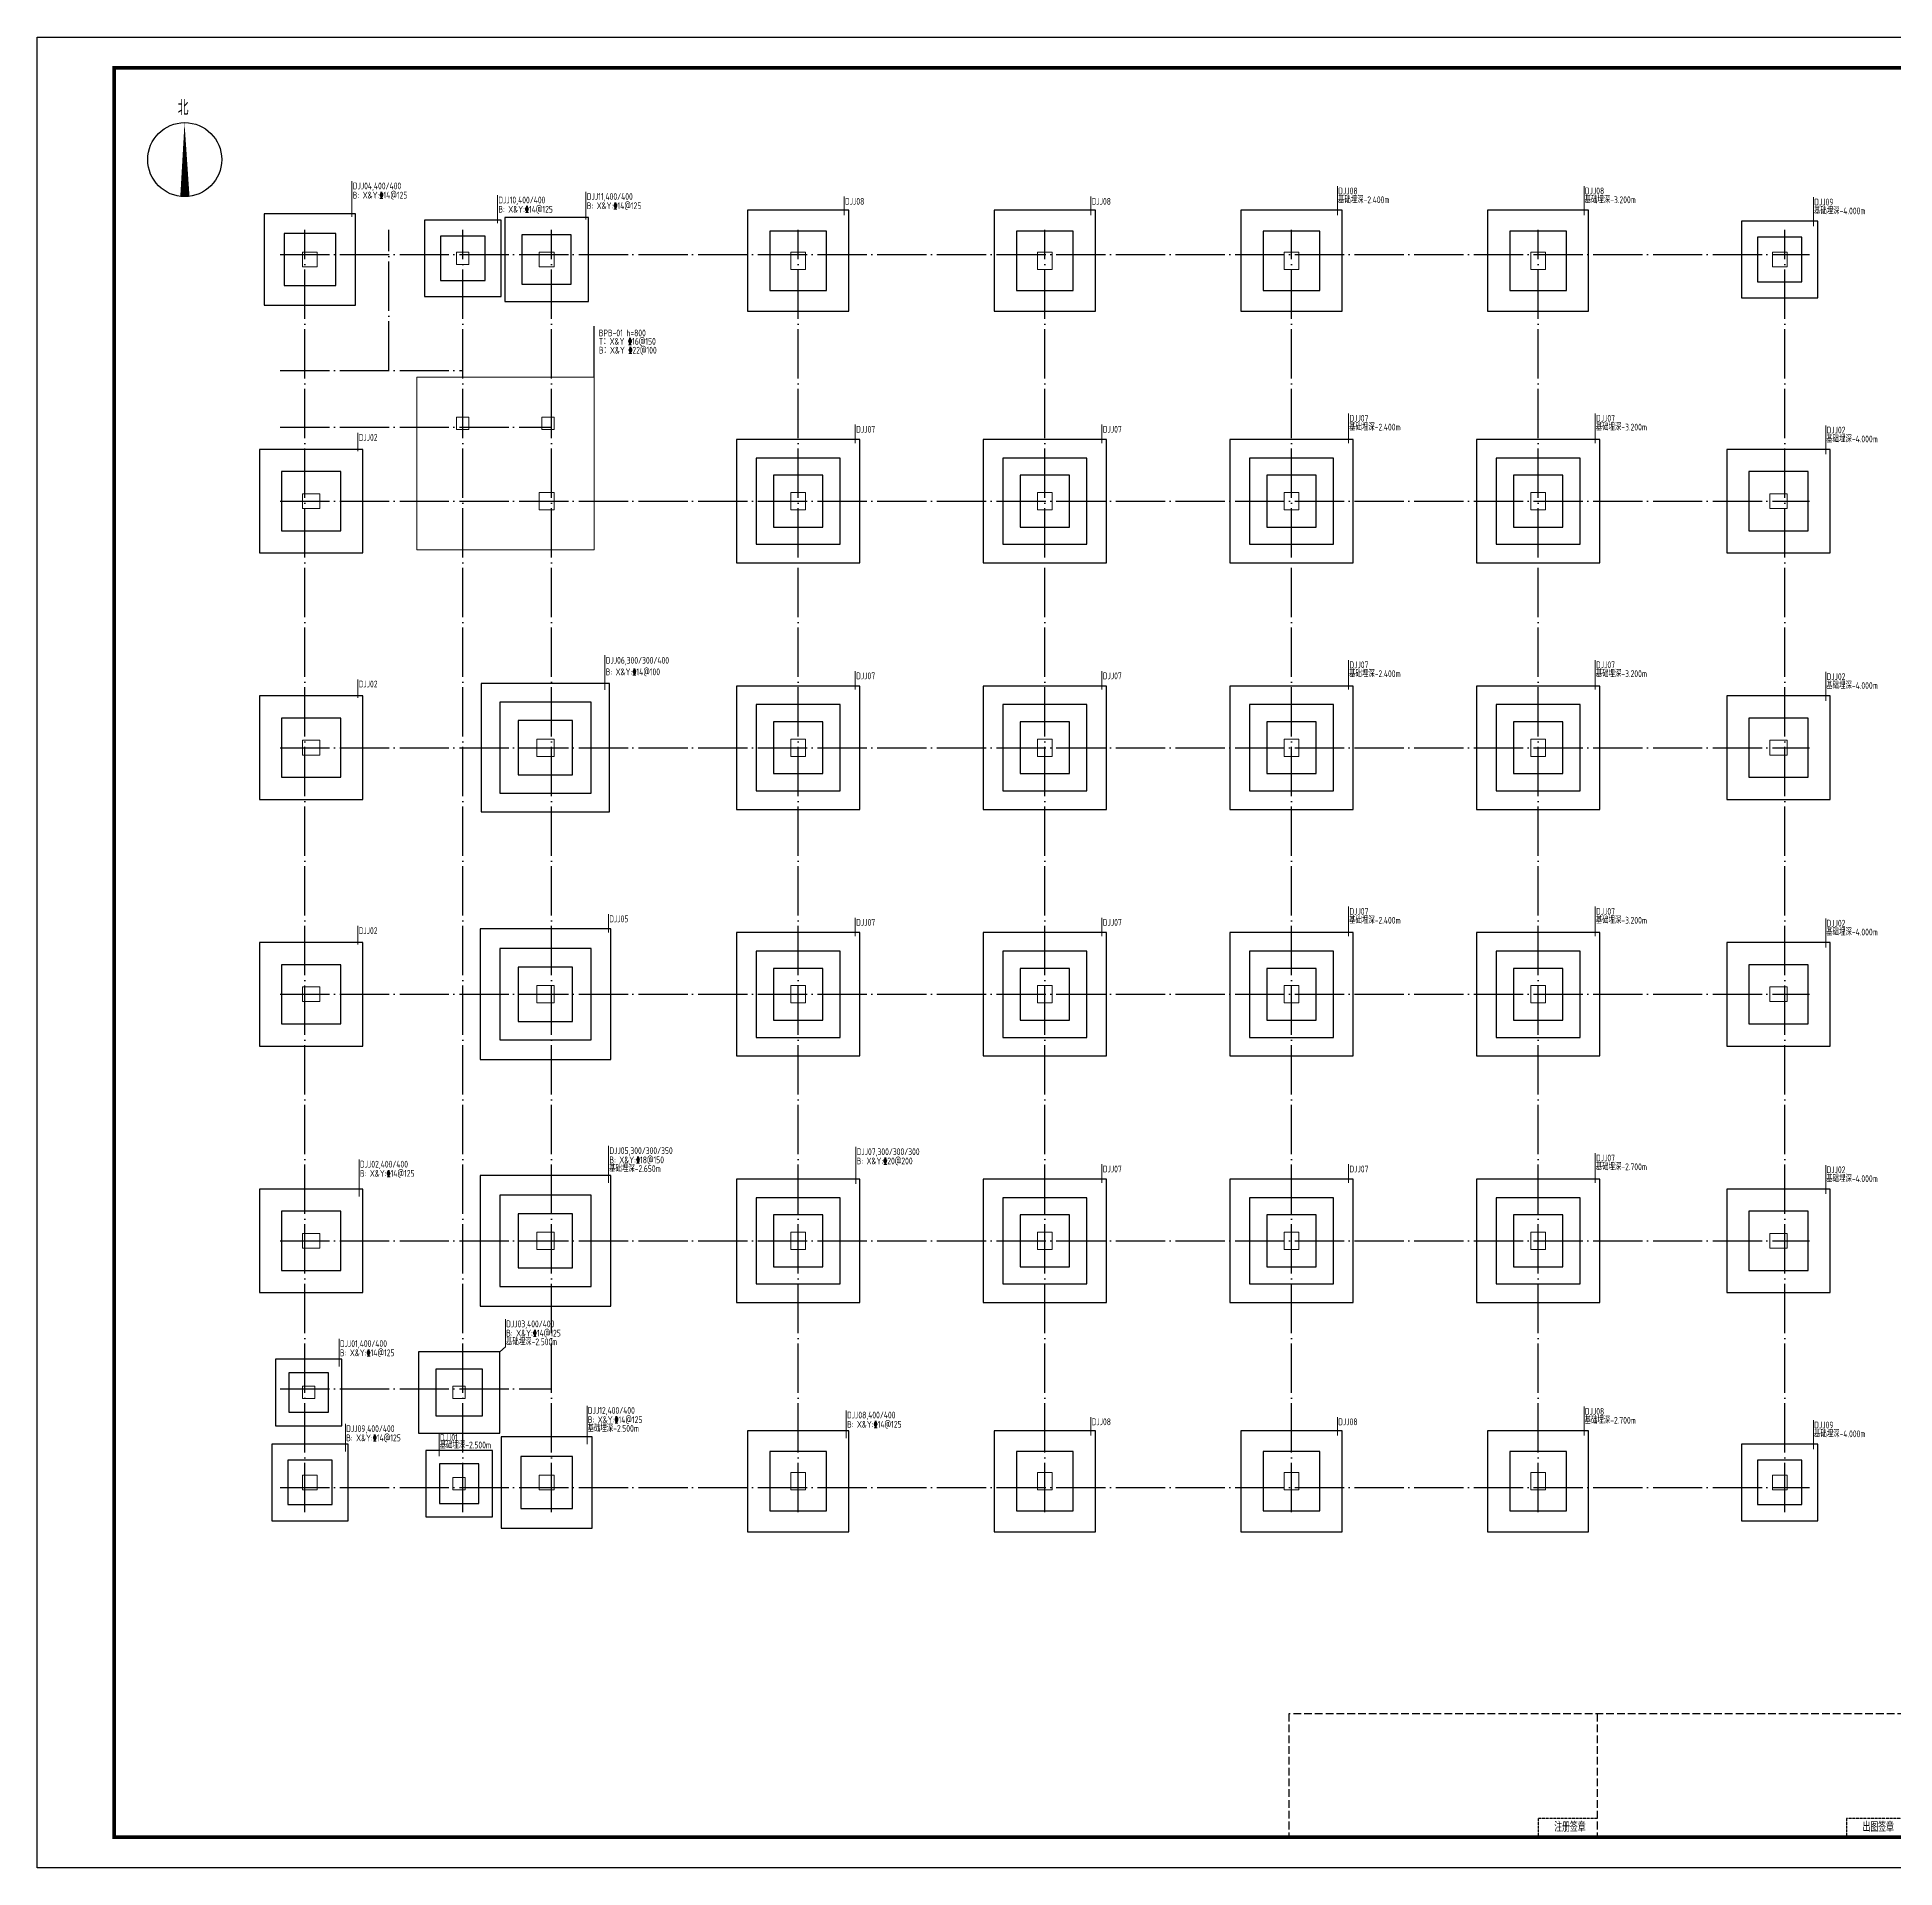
# Model space of a CAD drawing. Extents: x -2331248 to -1198620, y -977263 to -545844.
# Drawn here: x -2066597 to -1991271, y -855128 to -780878 of the extents above; entities that cross this region are included whole.
import ezdxf
from ezdxf.enums import TextEntityAlignment as Align

# ---------------------------------------------------------------- set-up
doc = ezdxf.new("R2010")
doc.units = 0
doc.header["$LTSCALE"] = 1000
doc.header["$MEASUREMENT"] = 0
doc.linetypes.add('DASH', pattern=[0.35, 0.25, -0.1])
doc.linetypes.add('DOTE', pattern=[2.42, 2, -0.2, 0.02, -0.2])
doc.layers.get('0').update_dxf_attribs({"linetype": 'CONTINUOUS'})
for name, color, linetype in [('1505', 2, 'CONTINUOUS'), ('1530', 253, 'CONTINUOUS'), ('DIM_SYMB', 3, 'CONTINUOUS'), ('DOTE', 1, 'DOTE'), ('PUB_TEXT', 7, 'CONTINUOUS'), ('PUB_TITLE', 4, 'CONTINUOUS'), ('S_BEAMDIMMASS', 2, 'CONTINUOUS'), ('t图框', 222, 'CONTINUOUS')]:
    doc.layers.add(name, color=color, linetype=linetype)
for name, color, linetype, lineweight in [('1508', 2, 'CONTINUOUS', 18), ('1526', 7, 'CONTINUOUS', 18), ('708', 2, 'CONTINUOUS', 18)]:
    doc.layers.add(name, color=color, linetype=linetype, lineweight=lineweight)
doc.styles.add('_TCH_DIM', font='SIMPLEX', dxfattribs={"bigfont": 'GBCBIG'})
doc.styles.add('TSSD_REIN', font='Tssdeng.shx', dxfattribs={"width": 0.7, "bigfont": 'hztxt.shx'})
doc.styles.add('房间名称', font='SIMPLEX', dxfattribs={"width": 0.7, "bigfont": '0HZTXT'})

# ---------------------------------------------------------------- blocks, each defined once
blk = doc.blocks.new('ASDDA')
at = {"layer": 't图框', "linetype": 'DASH'}
for p, q in [((-295866, 3065618), (-315866, 3065618)), ((-315866, 3065618), (-315866, 3061618)), ((-305866, 3065618), (-305866, 3061618))]:
    blk.add_line(p, q, dxfattribs=at)
at = {"layer": 't图框', "linetype": 'DASH', "ltscale": 0.01}
for p, q in [((-307773, 3062218), (-307773, 3061618)), ((-305866, 3062218), (-307773, 3062218)), ((-295866, 3062218), (-297772, 3062218)), ((-297772, 3062218), (-297772, 3061618))]:
    blk.add_line(p, q, dxfattribs=at)
at = {"layer": 't图框'}
blk.add_line((-315866, 3061618), (-273366, 3061618), dxfattribs=at)
at = {"style": '房间名称', "width": 0.7}
for s, p in [('注册签章', (-307254, 3061794)), ('出图签章', (-297254, 3061794))]:
    blk.add_text(s, height=280, dxfattribs=at).set_placement(p)

msp = doc.modelspace()

# ---------------------------------------------------------------- linework, layer by layer
at = {"layer": '1505', "ltscale": 1}
for points in [[(-2037787, -791997.1), (-2033687, -791997.1), (-2033687, -787897.1), (-2037787, -787897.1)], [(-2027787, -791997.1), (-2023687, -791997.1), (-2023687, -787897.1), (-2027787, -787897.1)], [(-2017787, -791997.1), (-2013687, -791997.1), (-2013687, -787897.1), (-2017787, -787897.1)], [(-2007787, -791997.1), (-2003687, -791997.1), (-2003687, -787897.1), (-2007787, -787897.1)], [(-2057387, -791747.1), (-2053687, -791747.1), (-2053687, -788047.1), (-2057387, -788047.1)], [(-2050887, -791397.1), (-2047787, -791397.1), (-2047787, -788297.1), (-2050887, -788297.1)], [(-2047637, -791597.1), (-2044237, -791597.1), (-2044237, -788197.1), (-2047637, -788197.1)], [(-1997487, -791447.1), (-1994387, -791447.1), (-1994387, -788347.1), (-1997487, -788347.1)], [(-2056587, -790947.1), (-2054487, -790947.1), (-2054487, -788847.1), (-2056587, -788847.1)], [(-2050237, -790747.1), (-2048437, -790747.1), (-2048437, -788947.1), (-2050237, -788947.1)], [(-2046937, -790897.1), (-2044937, -790897.1), (-2044937, -788897.1), (-2046937, -788897.1)], [(-2036887, -791147.1), (-2034587, -791147.1), (-2034587, -788747.1), (-2036887, -788747.1)], [(-2026887, -791147.1), (-2024587, -791147.1), (-2024587, -788747.1), (-2026887, -788747.1)], [(-2016887, -791147.1), (-2014587, -791147.1), (-2014587, -788747.1), (-2016887, -788747.1)], [(-2006887, -791147.1), (-2004587, -791147.1), (-2004587, -788747.1), (-2006887, -788747.1)], [(-1996837, -790797.1), (-1995037, -790797.1), (-1995037, -788997.1), (-1996837, -788997.1)], [(-2057587, -801797.1), (-2053387, -801797.1), (-2053387, -797597.1), (-2057587, -797597.1)], [(-2038237, -802197.1), (-2033237, -802197.1), (-2033237, -797197.1), (-2038237, -797197.1)], [(-2028237, -802197.1), (-2023237, -802197.1), (-2023237, -797197.1), (-2028237, -797197.1)], [(-2018237, -802197.1), (-2013237, -802197.1), (-2013237, -797197.1), (-2018237, -797197.1)], [(-2008237, -802197.1), (-2003237, -802197.1), (-2003237, -797197.1), (-2008237, -797197.1)], [(-1998087, -801797.1), (-1993887, -801797.1), (-1993887, -797597.1), (-1998087, -797597.1)], [(-2037437, -801447.1), (-2034037, -801447.1), (-2034037, -797947.1), (-2037437, -797947.1)], [(-2027437, -801447.1), (-2024037, -801447.1), (-2024037, -797947.1), (-2027437, -797947.1)], [(-2017437, -801447.1), (-2014037, -801447.1), (-2014037, -797947.1), (-2017437, -797947.1)], [(-2007437, -801447.1), (-2004037, -801447.1), (-2004037, -797947.1), (-2007437, -797947.1)], [(-2056687, -800897.1), (-2054287, -800897.1), (-2054287, -798497.1), (-2056687, -798497.1)], [(-2036737, -800747.1), (-2034737, -800747.1), (-2034737, -798647.1), (-2036737, -798647.1)], [(-2026737, -800747.1), (-2024737, -800747.1), (-2024737, -798647.1), (-2026737, -798647.1)], [(-2016737, -800747.1), (-2014737, -800747.1), (-2014737, -798647.1), (-2016737, -798647.1)], [(-2006737, -800747.1), (-2004737, -800747.1), (-2004737, -798647.1), (-2006737, -798647.1)], [(-1997187, -800897.1), (-1994787, -800897.1), (-1994787, -798497.1), (-1997187, -798497.1)], [(-2048587, -812297.1), (-2043387, -812297.1), (-2043387, -807097.1), (-2048587, -807097.1)], [(-2038237, -812197.1), (-2033237, -812197.1), (-2033237, -807197.1), (-2038237, -807197.1)], [(-2028237, -812197.1), (-2023237, -812197.1), (-2023237, -807197.1), (-2028237, -807197.1)], [(-2018237, -812197.1), (-2013237, -812197.1), (-2013237, -807197.1), (-2018237, -807197.1)], [(-2008237, -812197.1), (-2003237, -812197.1), (-2003237, -807197.1), (-2008237, -807197.1)], [(-2057587, -811797.1), (-2053387, -811797.1), (-2053387, -807597.1), (-2057587, -807597.1)], [(-2047837, -811547.1), (-2044137, -811547.1), (-2044137, -807847.1), (-2047837, -807847.1)], [(-2037437, -811447.1), (-2034037, -811447.1), (-2034037, -807947.1), (-2037437, -807947.1)], [(-2027437, -811447.1), (-2024037, -811447.1), (-2024037, -807947.1), (-2027437, -807947.1)], [(-2017437, -811447.1), (-2014037, -811447.1), (-2014037, -807947.1), (-2017437, -807947.1)], [(-2007437, -811447.1), (-2004037, -811447.1), (-2004037, -807947.1), (-2007437, -807947.1)], [(-1998087, -811797.1), (-1993887, -811797.1), (-1993887, -807597.1), (-1998087, -807597.1)], [(-2056687, -810897.1), (-2054287, -810897.1), (-2054287, -808497.1), (-2056687, -808497.1)], [(-2047087, -810797.1), (-2044887, -810797.1), (-2044887, -808597.1), (-2047087, -808597.1)], [(-2036737, -810747.1), (-2034737, -810747.1), (-2034737, -808647.1), (-2036737, -808647.1)], [(-2026737, -810747.1), (-2024737, -810747.1), (-2024737, -808647.1), (-2026737, -808647.1)], [(-2016737, -810747.1), (-2014737, -810747.1), (-2014737, -808647.1), (-2016737, -808647.1)], [(-2006737, -810747.1), (-2004737, -810747.1), (-2004737, -808647.1), (-2006737, -808647.1)], [(-1997187, -810897.1), (-1994787, -810897.1), (-1994787, -808497.1), (-1997187, -808497.1)], [(-2048637, -822347.1), (-2043337, -822347.1), (-2043337, -817047.1), (-2048637, -817047.1)], [(-2038237, -822197.1), (-2033237, -822197.1), (-2033237, -817197.1), (-2038237, -817197.1)], [(-2028237, -822197.1), (-2023237, -822197.1), (-2023237, -817197.1), (-2028237, -817197.1)], [(-2018237, -822197.1), (-2013237, -822197.1), (-2013237, -817197.1), (-2018237, -817197.1)], [(-2008237, -822197.1), (-2003237, -822197.1), (-2003237, -817197.1), (-2008237, -817197.1)], [(-2057587, -821797.1), (-2053387, -821797.1), (-2053387, -817597.1), (-2057587, -817597.1)], [(-2047837, -821547.1), (-2044137, -821547.1), (-2044137, -817847.1), (-2047837, -817847.1)], [(-2037437, -821447.1), (-2034037, -821447.1), (-2034037, -817947.1), (-2037437, -817947.1)], [(-2027437, -821447.1), (-2024037, -821447.1), (-2024037, -817947.1), (-2027437, -817947.1)], [(-2017437, -821447.1), (-2014037, -821447.1), (-2014037, -817947.1), (-2017437, -817947.1)], [(-2007437, -821447.1), (-2004037, -821447.1), (-2004037, -817947.1), (-2007437, -817947.1)], [(-1998087, -821797.1), (-1993887, -821797.1), (-1993887, -817597.1), (-1998087, -817597.1)], [(-2056687, -820897.1), (-2054287, -820897.1), (-2054287, -818497.1), (-2056687, -818497.1)], [(-2047087, -820797.1), (-2044887, -820797.1), (-2044887, -818597.1), (-2047087, -818597.1)], [(-2036737, -820747.1), (-2034737, -820747.1), (-2034737, -818647.1), (-2036737, -818647.1)], [(-2026737, -820747.1), (-2024737, -820747.1), (-2024737, -818647.1), (-2026737, -818647.1)], [(-2016737, -820747.1), (-2014737, -820747.1), (-2014737, -818647.1), (-2016737, -818647.1)], [(-2006737, -820747.1), (-2004737, -820747.1), (-2004737, -818647.1), (-2006737, -818647.1)], [(-1997187, -820897.1), (-1994787, -820897.1), (-1994787, -818497.1), (-1997187, -818497.1)], [(-2048637, -832347.1), (-2043337, -832347.1), (-2043337, -827047.1), (-2048637, -827047.1)], [(-2057587, -831797.1), (-2053387, -831797.1), (-2053387, -827597.1), (-2057587, -827597.1)], [(-2038237, -832197.1), (-2033237, -832197.1), (-2033237, -827197.1), (-2038237, -827197.1)], [(-2028237, -832197.1), (-2023237, -832197.1), (-2023237, -827197.1), (-2028237, -827197.1)], [(-2018237, -832197.1), (-2013237, -832197.1), (-2013237, -827197.1), (-2018237, -827197.1)], [(-2008237, -832197.1), (-2003237, -832197.1), (-2003237, -827197.1), (-2008237, -827197.1)], [(-1998087, -831797.1), (-1993887, -831797.1), (-1993887, -827597.1), (-1998087, -827597.1)], [(-2056687, -830897.1), (-2054287, -830897.1), (-2054287, -828497.1), (-2056687, -828497.1)], [(-2047837, -831547.1), (-2044137, -831547.1), (-2044137, -827847.1), (-2047837, -827847.1)], [(-2037437, -831447.1), (-2034037, -831447.1), (-2034037, -827947.1), (-2037437, -827947.1)], [(-2027437, -831447.1), (-2024037, -831447.1), (-2024037, -827947.1), (-2027437, -827947.1)], [(-2017437, -831447.1), (-2014037, -831447.1), (-2014037, -827947.1), (-2017437, -827947.1)], [(-2007437, -831447.1), (-2004037, -831447.1), (-2004037, -827947.1), (-2007437, -827947.1)], [(-1997187, -830897.1), (-1994787, -830897.1), (-1994787, -828497.1), (-1997187, -828497.1)], [(-2047087, -830797.1), (-2044887, -830797.1), (-2044887, -828597.1), (-2047087, -828597.1)], [(-2036737, -830747.1), (-2034737, -830747.1), (-2034737, -828647.1), (-2036737, -828647.1)], [(-2026737, -830747.1), (-2024737, -830747.1), (-2024737, -828647.1), (-2026737, -828647.1)], [(-2016737, -830747.1), (-2014737, -830747.1), (-2014737, -828647.1), (-2016737, -828647.1)], [(-2006737, -830747.1), (-2004737, -830747.1), (-2004737, -828647.1), (-2006737, -828647.1)], [(-2056937, -837197.1), (-2054237, -837197.1), (-2054237, -834497.1), (-2056937, -834497.1)], [(-2051137, -837497.1), (-2047837, -837497.1), (-2047837, -834197.1), (-2051137, -834197.1)], [(-2056387, -836647.1), (-2054787, -836647.1), (-2054787, -835047.1), (-2056387, -835047.1)], [(-2050437, -836797.1), (-2048537, -836797.1), (-2048537, -834897.1), (-2050437, -834897.1)], [(-2037787, -841497.1), (-2033687, -841497.1), (-2033687, -837397.1), (-2037787, -837397.1)], [(-2027787, -841497.1), (-2023687, -841497.1), (-2023687, -837397.1), (-2027787, -837397.1)], [(-2017787, -841497.1), (-2013687, -841497.1), (-2013687, -837397.1), (-2017787, -837397.1)], [(-2007787, -841497.1), (-2003687, -841497.1), (-2003687, -837397.1), (-2007787, -837397.1)], [(-2057087, -841047.1), (-2053987, -841047.1), (-2053987, -837947.1), (-2057087, -837947.1)], [(-2050837, -840897.1), (-2048137, -840897.1), (-2048137, -838197.1), (-2050837, -838197.1)], [(-2047787, -841347.1), (-2044087, -841347.1), (-2044087, -837647.1), (-2047787, -837647.1)], [(-2036887, -840647.1), (-2034587, -840647.1), (-2034587, -838247.1), (-2036887, -838247.1)], [(-2026887, -840647.1), (-2024587, -840647.1), (-2024587, -838247.1), (-2026887, -838247.1)], [(-2016887, -840647.1), (-2014587, -840647.1), (-2014587, -838247.1), (-2016887, -838247.1)], [(-2006887, -840647.1), (-2004587, -840647.1), (-2004587, -838247.1), (-2006887, -838247.1)], [(-1997487, -841047.1), (-1994387, -841047.1), (-1994387, -837947.1), (-1997487, -837947.1)], [(-2056437, -840397.1), (-2054637, -840397.1), (-2054637, -838597.1), (-2056437, -838597.1)], [(-2050287, -840347.1), (-2048687, -840347.1), (-2048687, -838747.1), (-2050287, -838747.1)], [(-2046987, -840547.1), (-2044887, -840547.1), (-2044887, -838447.1), (-2046987, -838447.1)], [(-1996837, -840397.1), (-1995037, -840397.1), (-1995037, -838597.1), (-1996837, -838597.1)]]:
    msp.add_lwpolyline(points, close=True, dxfattribs=at)
at = {"layer": '1508', "ltscale": 1}
for p, q in [((-2044007, -794667.1), (-2051207, -794667.1)), ((-2051207, -794667.1), (-2051207, -801667.1)), ((-2044007, -801667.1), (-2044007, -794667.1)), ((-2051207, -801667.1), (-2044007, -801667.1))]:
    msp.add_line(p, q, dxfattribs=at)
at = {"layer": '1526'}
for p, q in [((-2053832, -788172.1), (-2053832, -786720.1)), ((-2043584, -807353.1), (-2043584, -805946.8))]:
    msp.add_line(p, q, dxfattribs=at)
at = {"layer": '1526', "ltscale": 1}
for p, q in [((-2044344, -788275.1), (-2044344, -787150.1)), ((-2013873, -788096.1), (-2013873, -786923.1)), ((-2003873, -788096.1), (-2003873, -786923.1)), ((-2047930, -788417.1), (-2047930, -787292.1)), ((-2033873, -788096.1), (-2033873, -787346.1)), ((-2023873, -788096.1), (-2023873, -787346.1)), ((-1994573, -788546.1), (-1994573, -787373.1)), ((-2013421, -797341.1), (-2013421, -796143.1)), ((-2003421, -797341.1), (-2003421, -796143.1)), ((-2053594, -797674.1), (-2053594, -796924.1)), ((-2033421, -797341.1), (-2033421, -796591.1)), ((-2023421, -797341.1), (-2023421, -796591.1)), ((-1994073, -797796.1), (-1994073, -796623.1)), ((-2033421, -807341.1), (-2033421, -806591.1)), ((-2023421, -807341.1), (-2023421, -806591.1)), ((-2013421, -807341.1), (-2013421, -806143.1)), ((-2003421, -807341.1), (-2003421, -806143.1)), ((-1994073, -807796.1), (-1994073, -806623.1)), ((-2053594, -807674.1), (-2053594, -806924.1)), ((-2043431, -817197.1), (-2043431, -816447.1)), ((-2013421, -817341.1), (-2013421, -816143.1)), ((-2003421, -817341.1), (-2003421, -816143.1)), ((-2053594, -817674.1), (-2053594, -816924.1)), ((-2033421, -817341.1), (-2033421, -816591.1)), ((-2023421, -817341.1), (-2023421, -816591.1)), ((-1994073, -817796.1), (-1994073, -816623.1)), ((-2043427, -827347.1), (-2043427, -825847.1)), ((-2033401, -827391.1), (-2033401, -825891.1)), ((-2003421, -827341.1), (-2003421, -826143.1)), ((-2053541, -827897.1), (-2053541, -826397.1)), ((-2023421, -827341.1), (-2023421, -826591.1)), ((-2013421, -827341.1), (-2013421, -826591.1)), ((-1994073, -827796.1), (-1994073, -826623.1)), ((-2047610, -834000), (-2047610, -832874.1)), ((-2054352, -834797.1), (-2054352, -833672.1)), ((-2044301, -837947.1), (-2044301, -836385.1)), ((-2033791, -837697.1), (-2033791, -836572.1)), ((-2023873, -837596.1), (-2023873, -836846.1)), ((-2013873, -837596.1), (-2013873, -836846.1)), ((-2003873, -837596.1), (-2003873, -836423.1)), ((-2054099, -838247.1), (-2054099, -837122.1)), ((-2050297, -838437.1), (-2050297, -837534.1)), ((-1994573, -838146.1), (-1994573, -836973.1))]:
    msp.add_line(p, q, dxfattribs=at)
at = {"layer": '1530'}
msp.add_line((-2047837, -834197.1), (-2047610, -834000), dxfattribs=at)
at = {"layer": '708', "ltscale": 1}
for points in [[(-2055237, -790197.1), (-2055237, -789597.1), (-2055837, -789597.1), (-2055837, -790197.1)], [(-2049087, -790097.1), (-2049087, -789597.1), (-2049587, -789597.1), (-2049587, -790097.1)], [(-2045637, -790197.1), (-2045637, -789597.1), (-2046237, -789597.1), (-2046237, -790197.1)], [(-2035437, -790297.1), (-2035437, -789597.1), (-2036037, -789597.1), (-2036037, -790297.1)], [(-2025437, -790297.1), (-2025437, -789597.1), (-2026037, -789597.1), (-2026037, -790297.1)], [(-2015437, -790297.1), (-2015437, -789597.1), (-2016037, -789597.1), (-2016037, -790297.1)], [(-2005437, -790297.1), (-2005437, -789597.1), (-2006037, -789597.1), (-2006037, -790297.1)], [(-1995637, -790197.1), (-1995637, -789597.1), (-1996237, -789597.1), (-1996237, -790197.1)], [(-2049087, -796797.1), (-2049087, -796297.1), (-2049587, -796297.1), (-2049587, -796797.1)], [(-2045637, -796797.1), (-2045637, -796297.1), (-2046137, -796297.1), (-2046137, -796797.1)], [(-2055137, -799997.1), (-2055137, -799397.1), (-2055837, -799397.1), (-2055837, -799997.1)], [(-2045637, -800047.1), (-2045637, -799347.1), (-2046237, -799347.1), (-2046237, -800047.1)], [(-2035437, -800047.1), (-2035437, -799347.1), (-2036037, -799347.1), (-2036037, -800047.1)], [(-2025437, -800047.1), (-2025437, -799347.1), (-2026037, -799347.1), (-2026037, -800047.1)], [(-2015437, -800047.1), (-2015437, -799347.1), (-2016037, -799347.1), (-2016037, -800047.1)], [(-2005437, -800047.1), (-2005437, -799347.1), (-2006037, -799347.1), (-2006037, -800047.1)], [(-1995637, -799997.1), (-1995637, -799397.1), (-1996337, -799397.1), (-1996337, -799997.1)], [(-2055137, -809997.1), (-2055137, -809397.1), (-2055837, -809397.1), (-2055837, -809997.1)], [(-2045637, -810047.1), (-2045637, -809347.1), (-2046337, -809347.1), (-2046337, -810047.1)], [(-2035437, -810047.1), (-2035437, -809347.1), (-2036037, -809347.1), (-2036037, -810047.1)], [(-2025437, -810047.1), (-2025437, -809347.1), (-2026037, -809347.1), (-2026037, -810047.1)], [(-2015437, -810047.1), (-2015437, -809347.1), (-2016037, -809347.1), (-2016037, -810047.1)], [(-2005437, -810047.1), (-2005437, -809347.1), (-2006037, -809347.1), (-2006037, -810047.1)], [(-1995637, -809997.1), (-1995637, -809397.1), (-1996337, -809397.1), (-1996337, -809997.1)], [(-2055137, -819997.1), (-2055137, -819397.1), (-2055837, -819397.1), (-2055837, -819997.1)], [(-2045637, -820047.1), (-2045637, -819347.1), (-2046337, -819347.1), (-2046337, -820047.1)], [(-2035437, -820047.1), (-2035437, -819347.1), (-2036037, -819347.1), (-2036037, -820047.1)], [(-2025437, -820047.1), (-2025437, -819347.1), (-2026037, -819347.1), (-2026037, -820047.1)], [(-2015437, -820047.1), (-2015437, -819347.1), (-2016037, -819347.1), (-2016037, -820047.1)], [(-2005437, -820047.1), (-2005437, -819347.1), (-2006037, -819347.1), (-2006037, -820047.1)], [(-1995637, -819997.1), (-1995637, -819397.1), (-1996337, -819397.1), (-1996337, -819997.1)], [(-2055137, -829997.1), (-2055137, -829397.1), (-2055837, -829397.1), (-2055837, -829997.1)], [(-2045637, -830047.1), (-2045637, -829347.1), (-2046337, -829347.1), (-2046337, -830047.1)], [(-2035437, -830047.1), (-2035437, -829347.1), (-2036037, -829347.1), (-2036037, -830047.1)], [(-2025437, -830047.1), (-2025437, -829347.1), (-2026037, -829347.1), (-2026037, -830047.1)], [(-2015437, -830047.1), (-2015437, -829347.1), (-2016037, -829347.1), (-2016037, -830047.1)], [(-2005437, -830047.1), (-2005437, -829347.1), (-2006037, -829347.1), (-2006037, -830047.1)], [(-1995637, -829997.1), (-1995637, -829397.1), (-1996337, -829397.1), (-1996337, -829997.1)], [(-2055337, -836097.1), (-2055337, -835597.1), (-2055837, -835597.1), (-2055837, -836097.1)], [(-2049237, -836097.1), (-2049237, -835597.1), (-2049737, -835597.1), (-2049737, -836097.1)], [(-2035437, -839797.1), (-2035437, -839097.1), (-2036037, -839097.1), (-2036037, -839797.1)], [(-2025437, -839797.1), (-2025437, -839097.1), (-2026037, -839097.1), (-2026037, -839797.1)], [(-2015437, -839797.1), (-2015437, -839097.1), (-2016037, -839097.1), (-2016037, -839797.1)], [(-2005437, -839797.1), (-2005437, -839097.1), (-2006037, -839097.1), (-2006037, -839797.1)], [(-2055237, -839797.1), (-2055237, -839197.1), (-2055837, -839197.1), (-2055837, -839797.1)], [(-2049237, -839797.1), (-2049237, -839297.1), (-2049737, -839297.1), (-2049737, -839797.1)], [(-2045637, -839797.1), (-2045637, -839197.1), (-2046237, -839197.1), (-2046237, -839797.1)], [(-1995637, -839797.1), (-1995637, -839197.1), (-1996237, -839197.1), (-1996237, -839797.1)]]:
    msp.add_lwpolyline(points, close=True, dxfattribs=at)
at = {"layer": 'DIM_SYMB'}
msp.add_lwpolyline([(-2060605.7, -787345.6, 375, 0, 0), (-2060621.7, -784345.7, 0, 0, 0)], format="xyseb", dxfattribs=at)
msp.add_circle((-2060613.7, -785845.7), 1500, dxfattribs=at)
at = {"layer": 'DOTE'}
for p, q in [((-2055737, -840697.1), (-2055737, -788697.1)), ((-2052337, -794397.1), (-2052337, -788697.1)), ((-2049337, -840697.1), (-2049337, -788697.1)), ((-2045737, -840697.1), (-2045737, -788697.1)), ((-2035737, -840697.1), (-2035737, -788697.1)), ((-2025737, -840697.1), (-2025737, -788697.1)), ((-2015737, -840697.1), (-2015737, -788697.1)), ((-2005737, -840697.1), (-2005737, -788697.1)), ((-1995737, -840697.1), (-1995737, -788697.1)), ((-2056737, -789697.1), (-1994737, -789697.1)), ((-2056737, -794397.1), (-2049337, -794397.1)), ((-2056737, -796697.1), (-2045737, -796697.1)), ((-2056737, -799697.1), (-1994737, -799697.1)), ((-2056737, -809697.1), (-1994737, -809697.1)), ((-2056737, -819697.1), (-1994737, -819697.1)), ((-2056737, -829697.1), (-1994737, -829697.1)), ((-2056737, -835697.1), (-2045737, -835697.1)), ((-2056737, -839697.1), (-1994737, -839697.1))]:
    msp.add_line(p, q, dxfattribs=at)
at = {"layer": 'PUB_TITLE'}
msp.add_lwpolyline([(-2066596.5, -855128), (-2066596.5, -780878), (-1961471.5, -780878), (-1961471.5, -855128)], close=True, dxfattribs=at)
at = {"layer": 'PUB_TITLE', "const_width": 150}
msp.add_lwpolyline([(-2063471.5, -782128), (-1962721.5, -782128), (-1962721.5, -853878), (-2063471.5, -853878)], close=True, dxfattribs=at)
at = {"layer": 'S_BEAMDIMMASS'}
msp.add_line((-2044007, -794667.1), (-2044007, -792597.2), dxfattribs=at)

# ---------------------------------------------------------------- block references
at = {"lineweight": -3, "xscale": 1.250016957928892, "yscale": 1.250016958278138, "zscale": 1.250016957604765}
msp.add_blockref('ASDDA', (-1621009.9, -4680952.9), dxfattribs=at)

# ---------------------------------------------------------------- texts
at = {"layer": '1526', "style": 'TSSD_REIN', "width": 0.7}
for s, p in [('DJJ04,400/400', (-2053799.2, -786773.9)), ('B: X&Y:%%13214@125', (-2053799.2, -787148.9)), ('DJJ08', (-2013840.2, -786976.9)), ('DJJ08', (-2003840.2, -786976.9)), ('DJJ10,400/400', (-2047897.2, -787345.9)), ('B: X&Y:%%13214@125', (-2047897.2, -787720.9)), ('DJJ11,400/400', (-2044311.2, -787203.9)), ('B: X&Y:%%13214@125', (-2044311.2, -787578.9)), ('DJJ08', (-2033840.2, -787399.9)), ('DJJ08', (-2023840.2, -787399.9)), ('DJJ09', (-1994540.2, -787426.9)), ('DJJ07', (-2033388.2, -796644.9)), ('DJJ07', (-2023388.2, -796644.9)), ('DJJ07', (-2013388.2, -796196.9)), ('DJJ07', (-2003388.2, -796196.9)), ('DJJ02', (-1994040.2, -796676.9)), ('DJJ02', (-2053561.2, -796977.9)), ('DJJ06,300/300/400', (-2043543, -806014.1)), ('B: X&Y:%%13214@100', (-2043543, -806482.9)), ('DJJ07', (-2033388.2, -806644.9)), ('DJJ07', (-2023388.2, -806644.9)), ('DJJ07', (-2013388.2, -806196.9)), ('DJJ07', (-2003388.2, -806196.9)), ('DJJ02', (-1994040.2, -806676.9)), ('DJJ02', (-2053561.2, -806977.9)), ('DJJ05', (-2043398.2, -816500.9)), ('DJJ07', (-2013388.2, -816196.9)), ('DJJ07', (-2003388.2, -816196.9)), ('DJJ02', (-2053561.2, -816977.9)), ('DJJ07', (-2033388.2, -816644.9)), ('DJJ07', (-2023388.2, -816644.9)), ('DJJ02', (-1994040.2, -816676.9)), ('DJJ05,300/300/350', (-2043394.2, -825900.9)), ('B: X&Y:%%13218@150', (-2043394.2, -826275.9)), ('DJJ07,300/300/300', (-2033368.2, -825944.9)), ('B: X&Y:%%13220@200', (-2033368.2, -826319.9)), ('DJJ07', (-2003388.2, -826196.9)), ('DJJ02,400/400', (-2053508.2, -826450.9)), ('B: X&Y:%%13214@125', (-2053508.2, -826825.9)), ('DJJ07', (-2023388.2, -826644.9)), ('DJJ07', (-2013388.2, -826644.9)), ('DJJ02', (-1994040.2, -826676.9)), ('DJJ03,400/400', (-2047577.2, -832927.9)), ('DJJ01,400/400', (-2054319.2, -833725.9)), ('B: X&Y:%%13214@125', (-2047577.2, -833302.9)), ('B: X&Y:%%13214@125', (-2054319.2, -834100.9)), ('DJJ12,400/400', (-2044268.2, -836438.9)), ('B: X&Y:%%13214@125', (-2044268.2, -836813.9)), ('DJJ08,400/400', (-2033758.2, -836625.9)), ('DJJ08', (-2003840.2, -836476.9)), ('DJJ09,400/400', (-2054066.2, -837175.9)), ('B: X&Y:%%13214@125', (-2054066.2, -837550.9)), ('DJJ01', (-2050264.2, -837534.9)), ('B: X&Y:%%13214@125', (-2033758.2, -837000.9)), ('DJJ08', (-2023840.2, -836899.9)), ('DJJ08', (-2013840.2, -836899.9)), ('DJJ09', (-1994540.2, -837026.9))]:
    msp.add_text(s, height=275, dxfattribs=at).set_placement(p, align=Align.TOP_LEFT)
for s, p in [('基础埋深-2.400m', (-2013851.3, -787612.2)), ('基础埋深-3.200m', (-2003851.3, -787612.2)), ('基础埋深-4.000m', (-1994551.3, -788062.2)), ('基础埋深-2.400m', (-2013399.3, -796832.2)), ('基础埋深-3.200m', (-2003399.3, -796832.2)), ('基础埋深-4.000m', (-1994051.3, -797312.2)), ('基础埋深-2.400m', (-2013399.3, -806832.2)), ('基础埋深-3.200m', (-2003399.3, -806832.2)), ('基础埋深-4.000m', (-1994051.3, -807312.2)), ('基础埋深-2.400m', (-2013399.3, -816832.2)), ('基础埋深-3.200m', (-2003399.3, -816832.2)), ('基础埋深-4.000m', (-1994051.3, -817312.2)), ('基础埋深-2.650m', (-2043405.3, -826904.2)), ('基础埋深-2.700m', (-2003399.3, -826832.2)), ('基础埋深-4.000m', (-1994051.3, -827312.2)), ('基础埋深-2.500m', (-2047588.3, -833931.2)), ('基础埋深-2.700m', (-2003851.3, -837112.2)), ('基础埋深-2.500m', (-2044279.3, -837442.2)), ('基础埋深-4.000m', (-1994551.3, -837662.2)), ('基础埋深-2.500m', (-2050275.3, -838115.1))]:
    msp.add_text(s, height=275, dxfattribs=at).set_placement(p)
at = {"layer": 'PUB_TEXT', "style": '_TCH_DIM'}
msp.add_text('北', height=602.8, dxfattribs=at).set_placement((-2060893.3, -784040))
at = {"layer": 'S_BEAMDIMMASS', "style": 'TSSD_REIN', "width": 0.7}
for s, p in [('BPB-01 h=800', (-2043825.2, -793012.5)), ('T：X&Y %%13216@150', (-2043818, -793353.5)), ('B：X&Y %%13222@100', (-2043818, -793712.2))]:
    msp.add_text(s, height=275, dxfattribs=at).set_placement(p)

doc.saveas('drawing.dxf')
